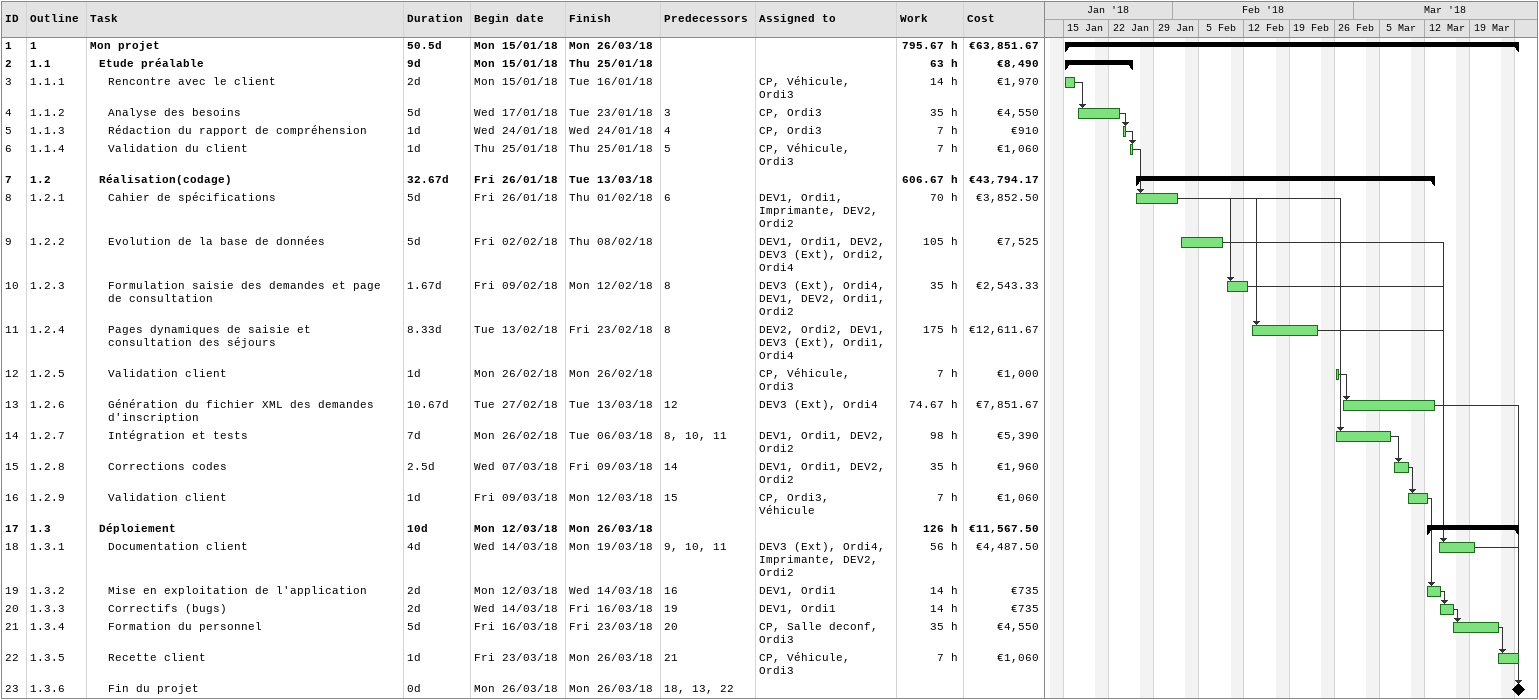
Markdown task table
| ID | WBS | Task | Duration | Start | Finish | Predecessors | Resources | Work (h) | Cost (€) |
|---|---|---|---|---|---|---|---|---|---|
| 1 | 1 | **Mon projet** | 50.5d | 2018-01-15 | 2018-03-26 |  |  | 795.67 | 63851.67 |
| 2 | 1.1 | **Etude préalable** | 9d | 2018-01-15 | 2018-01-25 |  |  | 63 | 8490 |
| 3 | 1.1.1 | Rencontre avec le client | 2d | 2018-01-15 | 2018-01-16 |  | CP, Véhicule, Ordi3 | 14 | 1970 |
| 4 | 1.1.2 | Analyse des besoins | 5d | 2018-01-17 | 2018-01-23 | 3 | CP, Ordi3 | 35 | 4550 |
| 5 | 1.1.3 | Rédaction du rapport de compréhension | 1d | 2018-01-24 | 2018-01-24 | 4 | CP, Ordi3 | 7 | 910 |
| 6 | 1.1.4 | Validation du client | 1d | 2018-01-25 | 2018-01-25 | 5 | CP, Véhicule, Ordi3 | 7 | 1060 |
| 7 | 1.2 | **Réalisation(codage)** | 32.67d | 2018-01-26 | 2018-03-13 |  |  | 606.67 | 43794.17 |
| 8 | 1.2.1 | Cahier de spécifications | 5d | 2018-01-26 | 2018-02-01 | 6 | DEV1, Ordi1, Imprimante, DEV2, Ordi2 | 70 | 3852.50 |
| 9 | 1.2.2 | Evolution de la base de données | 5d | 2018-02-02 | 2018-02-08 |  | DEV1, Ordi1, DEV2, DEV3 (Ext), Ordi2, Ordi4 | 105 | 7525 |
| 10 | 1.2.3 | Formulation saisie des demandes et page de consultation | 1.67d | 2018-02-09 | 2018-02-12 | 8 | DEV3 (Ext), Ordi4, DEV1, DEV2, Ordi1, Ordi2 | 35 | 2543.33 |
| 11 | 1.2.4 | Pages dynamiques de saisie et consultation des séjours | 8.33d | 2018-02-13 | 2018-02-23 | 8 | DEV2, Ordi2, DEV1, DEV3 (Ext), Ordi1, Ordi4 | 175 | 12611.67 |
| 12 | 1.2.5 | Validation client | 1d | 2018-02-26 | 2018-02-26 |  | CP, Véhicule, Ordi3 | 7 | 1000 |
| 13 | 1.2.6 | Génération du fichier XML des demandes d'inscription | 10.67d | 2018-02-27 | 2018-03-13 | 12 | DEV3 (Ext), Ordi4 | 74.67 | 7851.67 |
| 14 | 1.2.7 | Intégration et tests | 7d | 2018-02-26 | 2018-03-06 | 8, 10, 11 | DEV1, Ordi1, DEV2, Ordi2 | 98 | 5390 |
| 15 | 1.2.8 | Corrections codes | 2.5d | 2018-03-07 | 2018-03-09 | 14 | DEV1, Ordi1, DEV2, Ordi2 | 35 | 1960 |
| 16 | 1.2.9 | Validation client | 1d | 2018-03-09 | 2018-03-12 | 15 | CP, Ordi3, Véhicule | 7 | 1060 |
| 17 | 1.3 | **Déploiement** | 10d | 2018-03-12 | 2018-03-26 |  |  | 126 | 11567.50 |
| 18 | 1.3.1 | Documentation client | 4d | 2018-03-14 | 2018-03-19 | 9, 10, 11 | DEV3 (Ext), Ordi4, Imprimante, DEV2, Ordi2 | 56 | 4487.50 |
| 19 | 1.3.2 | Mise en exploitation de l'application | 2d | 2018-03-12 | 2018-03-14 | 16 | DEV1, Ordi1 | 14 | 735 |
| 20 | 1.3.3 | Correctifs (bugs) | 2d | 2018-03-14 | 2018-03-16 | 19 | DEV1, Ordi1 | 14 | 735 |
| 21 | 1.3.4 | Formation du personnel | 5d | 2018-03-16 | 2018-03-23 | 20 | CP, Salle deconf, Ordi3 | 35 | 4550 |
| 22 | 1.3.5 | Recette client | 1d | 2018-03-23 | 2018-03-26 | 21 | CP, Véhicule, Ordi3 | 7 | 1060 |
| 23 | 1.3.6 | Fin du projet | 0d | 2018-03-26 | 2018-03-26 | 18, 13, 22 |  |  |  |
